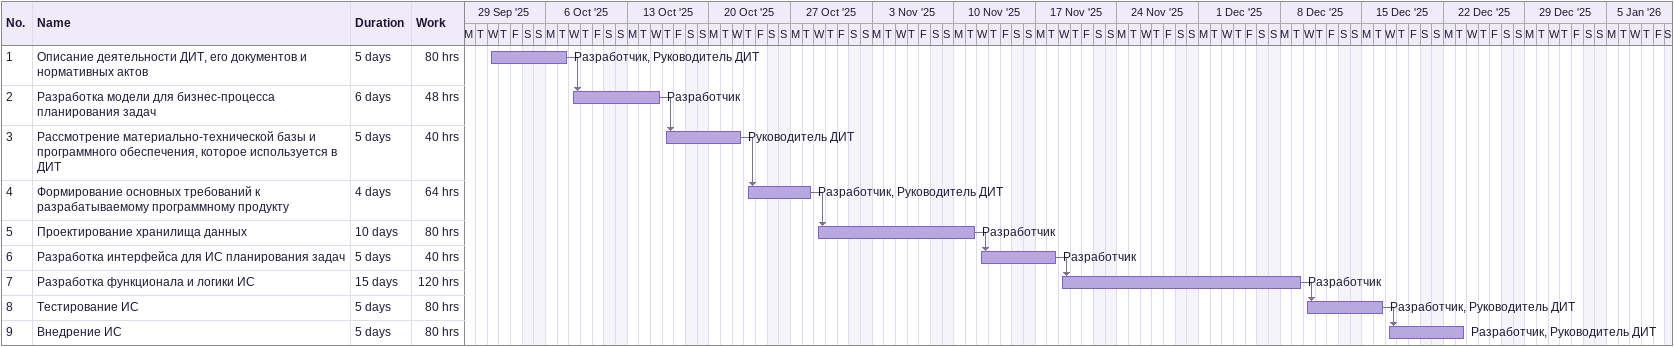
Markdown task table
| ID | Task | Duration | Start | Finish | Predecessors | Resources | Work (h) |
|---|---|---|---|---|---|---|---|
| 1 | Описание деятельности ДИТ, его документов и нормативных актов | 5d | 2025-10-01 | 2025-10-07 |  | Разработчик, Руководитель ДИТ | 80 |
| 2 | Разработка модели для бизнес-процесса планирования задач | 6d | 2025-10-08 | 2025-10-15 | 1 | Разработчик | 48 |
| 3 | Рассмотрение материально-технической базы и программного обеспечения, которое используется в ДИТ | 5d | 2025-10-16 | 2025-10-22 | 2 | Руководитель ДИТ | 40 |
| 4 | Формирование основных требований к разрабатываемому программному продукту | 4d | 2025-10-23 | 2025-10-28 | 3 | Разработчик, Руководитель ДИТ | 64 |
| 5 | Проектирование хранилища данных | 10d | 2025-10-29 | 2025-11-11 | 4 | Разработчик | 80 |
| 6 | Разработка интерфейса для ИС планирования задач | 5d | 2025-11-12 | 2025-11-18 | 5 | Разработчик | 40 |
| 7 | Разработка функционала и логики ИС | 15d | 2025-11-19 | 2025-12-09 | 6 | Разработчик | 120 |
| 8 | Тестирование ИС | 5d | 2025-12-10 | 2025-12-16 | 7 | Разработчик, Руководитель ДИТ | 80 |
| 9 | Внедрение ИС | 5d | 2025-12-17 | 2025-12-23 | 8 | Разработчик, Руководитель ДИТ | 80 |
